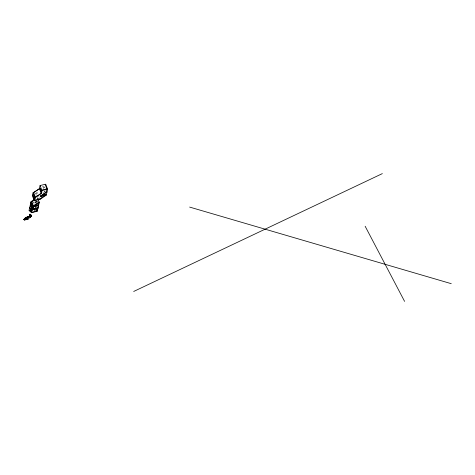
<?xml version="1.0" encoding="UTF-8"?>
<svg xmlns="http://www.w3.org/2000/svg" width="475" height="475" viewBox="0 0 475 475"><rect width="100%" height="100%" fill="white"/><g stroke="black" fill="none" stroke-linecap="round" stroke-linejoin="round"><path stroke-width="0.36" stroke-dasharray="2.38 1.78" d="M34.004 203.739L33.648 201.958M36.278 195.486L35.684 193.082M36.159 202.629L36.468 201.293M36.504 202.463L36.807 201.133M37.858 201.893L37.976 201.37L36.219 202.065M43.51 188.854L42.679 185.82M42.56 186.342L43.231 186.182M35.566 193.604L36.237 193.444M33.529 202.481L34.2 202.326M42.833 191.817L43.783 194.334M38.754 196.3L39.235 197.558M37.365 197.374L37.555 197.873M36.617 200.628L37.092 201.887"/><path stroke-width="0.71" d="M30.483 216.089L29.818 214.896L30.376 215.502L30.483 216.089L30.073 216.172L30.602 217.039L29.943 215.638L30.186 215.329M30.448 215.371L31.089 216.416L30.75 216.553L30.448 215.371L30.816 215.442L30.887 214.926L30.448 214.332C29.129 213.637 31.255 215.905 30.673 216.529L31.089 216.339L30.352 214.943L30.744 216.036M30.744 215.466L31.148 216.262L30.376 214.605C31.356 215.567 29.759 213.613 29.961 214.54M31.029 216.226L30.851 215.312M30.121 214.326L29.854 214.267M30.234 216.066L30.661 217.01L29.949 215.288M30.554 216.743C30.632 215.798 29.978 215.561 30.002 215.104M30.477 216L29.866 215.727L30.477 216L30.109 215.122M30.293 216.196L30.424 215.899M30.673 216.725L29.961 215.579M29.984 215.009L30.085 215.181M33.921 199.72L31.047 201.673L29.011 210.556L31.593 212.628L37.228 211.286L39.265 202.403L38.315 199.886M32.407 195.753L33.084 192.791L39.965 188.355L41.675 192.886L35.358 197.184L34.681 200.147L39.757 198.942L46.075 194.637L46.265 195.142L39.947 199.447L34.301 200.783L32.407 195.753L32.971 195.617L33.511 193.248M31.261 201.905L31.736 203.158L30.911 205.598L30.721 204.268L31.261 201.905L32.882 206.999L38.522 205.663M30.162 208.852L31.332 212.42L37.299 210.989M30.37 204.636L32.27 209.665L37.911 208.323L39.075 201.899L33.392 205.77L32.644 209.03L31.124 205.004L31.582 203.003M31.736 202.338L31.867 201.744M29.978 210.781L30.097 210.259L30.323 210.858M31.196 205.527L31.736 203.158M31.101 208.109L30.982 208.632L30.756 208.032M31.778 205.147L31.659 205.669L31.433 205.069M33.814 196.264L33.695 196.787L33.47 196.193M31.118 211.369L29.759 207.296M31.332 212.42L32.08 209.16L37.721 207.824M32.834 209.534L33.583 206.275L31.677 201.246M35.043 202.534L35.75 201.638M40.624 196.484L46.942 192.185L46.752 191.68L40.434 195.979L40.624 196.484L46.265 195.142L47.625 189.222L45.719 184.193L40.078 185.529L39.401 188.492L41.301 193.521L34.984 197.826L34.301 200.783L34.117 200.284M34.627 211.001L34.752 210.478L35.423 210.318M35.31 208.038L35.429 207.516L36.1 207.355M37.543 198.283L37.466 198.633L38.457 198.396M37.056 204.303L36.937 204.826L36.266 204.986M40.808 189.002L40.69 189.525L40.464 188.931M37.157 207.955L36.664 211.422L37.347 208.46M41.301 193.521L41.984 190.564L40.078 185.529M43.664 194.857L43.783 194.334L44.454 194.174M44.341 191.894L44.46 191.372L45.131 191.211M45.161 184.324L46.871 188.854L46.194 191.811L46.752 191.68M30.347 215.329L30.685 215.187M30.531 215.122L30.222 214.682M30.293 214.837L30.833 215.116L30.685 214.593L30.863 215.122M30.952 216.119L30.602 215.543L30.786 215.852M30.816 215.692L31.018 216.006M29.866 215.727L30.406 215.727L29.889 214.997M29.895 214.284L30.109 214.581M30.596 216.867L30.519 216.404M30.442 216L29.943 215.638M30.762 216.879L30.329 216.119L30.632 216.547M23.75 219.42L25.905 217.378L29.474 216.529L30.174 217.128L28.019 219.171L24.457 220.02L23.75 219.42L27.324 218.583M23.922 219.391L24.932 218.53L26.742 218.084M24.136 219.337L24.991 218.577M24.278 219.302L25.074 218.648M24.492 219.254L26.974 218.28M24.706 219.201L25.246 218.791M24.92 219.153L25.3 218.838M25.062 219.118L25.383 218.91M25.276 219.064L24.825 218.399L26.748 217.871M24.843 218.411L26.624 217.983L27.716 216.956L28.393 217.55M27.793 217.081L28.144 216.849M28.286 216.82L27.877 217.152L28.5 216.766M28.019 217.271L28.714 216.719M28.102 217.342L28.85 216.683M28.162 217.39L29.064 216.63M28.245 217.461L29.278 216.582M28.328 217.538L29.474 216.529M39.965 188.355L33.648 192.66L35.358 197.184M36.599 193.562L37.193 193.159L36.89 192.363M34.711 199.809L31.237 202.178L30.56 205.135L31.124 205.004M39.265 202.403L32.947 206.708L31.593 212.628L29.688 207.593M30.341 215.454L30.471 216.351M30.406 216.161L29.949 215.697L30.073 216.172M133.689 291.466L382.345 173.612M44.846 187.138L43.848 187.376L43.623 186.776M46.871 188.854L41.788 190.059L41.111 193.022L41.675 192.886M41.984 190.564L47.625 189.222M40.434 195.979L46.075 194.637M30.721 204.268L32.336 209.368L37.976 208.032M33.321 206.067L38.398 204.862L38.588 205.366L32.947 206.708L31.047 201.673M33.583 206.275L38.653 205.069M37.84 208.62L32.199 209.962L30.299 204.927M25.739 217.562L27.603 217.057M25.567 217.722L27.437 217.217M25.478 217.805L27.265 217.384M25.306 217.972L27.176 217.461M25.222 218.049L27.004 217.627M25.05 218.215L26.921 217.71M25.074 218.607L26.855 218.185M25.306 218.803L27.093 218.381M25.424 218.904L27.206 218.482M23.875 219.527L27.443 218.678M23.993 219.628L27.562 218.779M24.112 219.723L27.675 218.88M24.225 219.824L27.793 218.975M24.344 219.925L27.912 219.076M31.089 216.339L30.661 215.917M189.626 207.082L451.25 283.676M29.842 215.46L30.246 215.798M26.612 217.977L28.019 219.171M30.465 215.436L30.162 214.819M30.352 214.943L30.655 215.312M30.661 214.932L30.382 214.593L30.721 215.038M30.168 216.167L30.406 216.505M30.418 215.139L30.246 214.385M30.495 215.929L30.216 215.223M365.15 226.248L404.587 301.387M30.637 214.783L30.816 215.163M30.78 215.395L31.089 216.416M39.757 198.942L39.947 199.447M33.084 192.791L34.984 197.826L34.794 197.321M32.971 195.617L34.681 200.147M35.156 202.041L35.459 202.837M30.661 217.01L30.121 216.285M30.816 215.442L30.869 215.84"/></g></svg>
